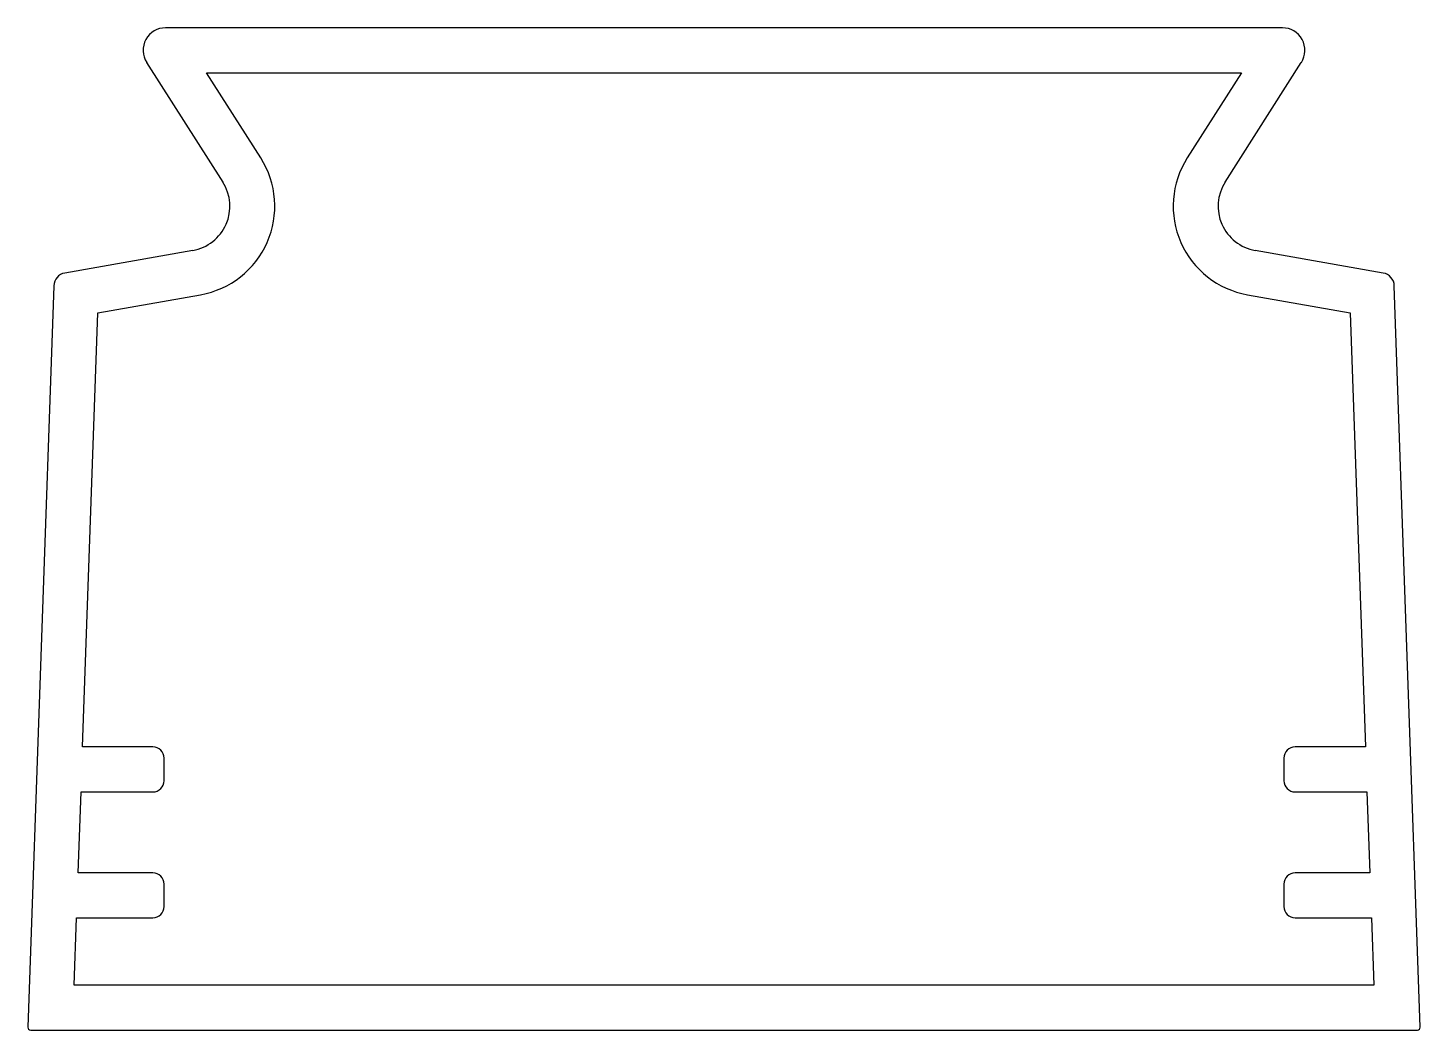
# Model space of a CAD drawing. Extents: x 508.7 to 539.7, y 50.9 to 73.2.
import ezdxf

# ---------------------------------------------------------------- set-up
doc = ezdxf.new("R2010")
doc.units = 0
doc.layers.get('0').update_dxf_attribs({"linetype": 'CONTINUOUS'})

msp = doc.modelspace()

# ---------------------------------------------------------------- linework, layer by layer
for p, q in [((536.63, 73.236), (511.768, 73.236)), ((511.346, 72.467), (513.042, 69.805)), ((512.679, 72.236), (535.718, 72.236)), ((513.886, 70.343), (512.679, 72.236)), ((535.718, 72.236), (534.512, 70.343)), ((535.355, 69.805), (537.051, 72.467)), ((512.373, 68.283), (509.525, 67.781)), ((538.873, 67.781), (536.025, 68.283)), ((509.277, 67.496), (508.701, 51)), ((510.257, 66.895), (512.546, 67.298)), ((535.852, 67.298), (538.141, 66.895)), ((539.697, 51), (539.121, 67.496)), ((509.919, 57.236), (510.257, 66.895)), ((538.141, 66.895), (538.478, 57.236)), ((511.484, 57.236), (509.919, 57.236)), ((538.478, 57.236), (536.913, 57.236)), ((511.734, 56.486), (511.734, 56.986)), ((536.663, 56.986), (536.663, 56.486)), ((509.822, 54.436), (509.885, 56.236)), ((509.885, 56.236), (511.484, 56.236)), ((536.913, 56.236), (538.513, 56.236)), ((538.513, 56.236), (538.576, 54.436)), ((511.484, 54.436), (509.822, 54.436)), ((538.576, 54.436), (536.913, 54.436)), ((511.734, 53.686), (511.734, 54.186)), ((536.663, 54.186), (536.663, 53.686)), ((509.734, 51.936), (509.787, 53.436)), ((509.787, 53.436), (511.484, 53.436)), ((536.913, 53.436), (538.611, 53.436)), ((538.611, 53.436), (538.663, 51.936)), ((538.663, 51.936), (509.734, 51.936)), ((508.764, 50.936), (539.634, 50.936))]:
    msp.add_line(p, q)
for centre, radius, start, end in [((511.768, 72.736), 0.5, 90, 212.5015), ((536.63, 72.736), 0.5, 327.4985, 90), ((512.199, 69.268), 2, 280, 32.5015), ((536.199, 69.268), 2, 147.4985, 260), ((512.199, 69.268), 1, 280, 32.5015), ((536.199, 69.268), 1, 147.4985, 260), ((509.577, 67.486), 0.3, 100, 178), ((538.821, 67.486), 0.3, 2, 80), ((511.484, 56.986), 0.25, 0, 90), ((536.913, 56.986), 0.25, 90, 180), ((511.484, 56.486), 0.25, 270, 360), ((536.913, 56.486), 0.25, 180, 270), ((511.484, 54.186), 0.25, 0, 90), ((536.913, 54.186), 0.25, 90, 180), ((511.484, 53.686), 0.25, 270, 360), ((536.913, 53.686), 0.25, 180, 270), ((508.764, 50.998), 0.0625, 178, 270), ((539.634, 50.998), 0.0625, 270, 2)]:
    msp.add_arc(centre, radius, start, end)

doc.saveas('drawing.dxf')
